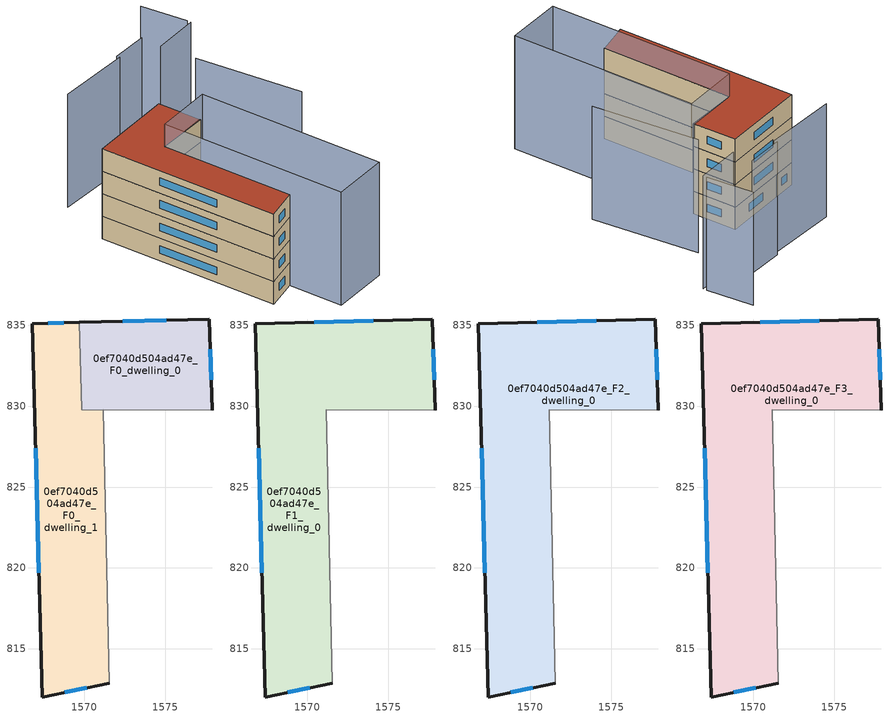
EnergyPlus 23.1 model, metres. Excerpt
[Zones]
0ef7040d504ad47e_F0_dwelling_0
 floor ground (EU_floor_Construction): 1577.72,835.4 1577.9,829.77 1569.83,829.77 1569.69,835.2 z0
 wall outside (EU_wall_Construction): 1577.9,829.77 1577.72,835.4 1569.7,835.2 z0:3
 wall to 0ef7040d504ad47e_F0_dwelling_1 (EU_wall_Construction): 1569.69,835.2 1569.83,829.77 1577.9,829.77 z0:3
 window (EU_Window_Construction): 1575.05,835.33 1572.37,835.26 / 1577.84,831.65 1577.78,833.52 z1:2
0ef7040d504ad47e_F0_dwelling_1
 floor ground (EU_floor_Construction): 1577.9,829.77 1571.16,829.77 1571.53,812.86 1567.38,812.01 1566.78,835.12 1569.69,835.2 1569.83,829.77 z0
 wall outside (EU_wall_Construction): 1569.69,835.2 1566.78,835.12 1567.38,812.01 1571.53,812.86 z0:3
 wall adiabatic (EU_wall_Construction): 1571.53,812.86 1571.16,829.77 1577.9,829.77 z0:3
 window (EU_Window_Construction): 1568.72,835.17 1567.75,835.15 / 1568.77,812.3 1570.15,812.58 / 1566.98,827.42 1567.18,819.71 z1:2
0ef7040d504ad47e_F1_dwelling_0
 floor to 0ef7040d504ad47e_F0_dwelling_0 (EU_floor_Construction): 1577.72,835.4 1577.9,829.77 1569.83,829.77 1569.7,835.2 z3
 floor to 0ef7040d504ad47e_F0_dwelling_1 (EU_floor_Construction): 1577.9,829.77 1571.16,829.77 1571.53,812.86 1567.38,812.01 1566.78,835.12 1569.69,835.2 1569.83,829.77 z3
 wall outside (EU_wall_Construction): 1577.9,829.77 1577.72,835.4 1566.78,835.12 1567.38,812.01 1571.53,812.86 z3:6
 wall adiabatic (EU_wall_Construction): 1571.53,812.86 1571.16,829.77 1577.9,829.77 z3:6
 window (EU_Window_Construction): 1568.77,812.3 1570.15,812.58 / 1566.98,827.42 1567.18,819.71 / 1574.08,835.31 1570.43,835.22 / 1577.84,831.65 1577.78,833.52 z4:5
0ef7040d504ad47e_F2_dwelling_0
 floor to 0ef7040d504ad47e_F1_dwelling_0 (EU_floor_Construction): 1577.72,835.4 1577.9,829.77 1571.16,829.77 1571.53,812.86 1567.38,812.01 1566.78,835.12 z6
 wall outside (EU_wall_Construction): 1577.9,829.77 1577.72,835.4 1566.78,835.12 1567.38,812.01 1571.53,812.86 z6:9
 wall adiabatic (EU_wall_Construction): 1571.53,812.86 1571.16,829.77 1577.9,829.77 z6:9
 window (EU_Window_Construction): 1568.77,812.3 1570.15,812.58 / 1566.98,827.42 1567.18,819.71 / 1574.08,835.31 1570.43,835.22 / 1577.84,831.65 1577.78,833.52 z7:8
0ef7040d504ad47e_F3_dwelling_0
 floor to 0ef7040d504ad47e_F2_dwelling_0 (EU_floor_Construction): 1577.72,835.4 1577.9,829.77 1571.16,829.77 1571.53,812.86 1567.38,812.01 1566.78,835.12 z9
 wall outside (EU_wall_Construction): 1577.9,829.77 1577.72,835.4 1566.78,835.12 1567.38,812.01 1571.53,812.86 z9:12
 wall adiabatic (EU_wall_Construction): 1571.53,812.86 1571.16,829.77 1577.9,829.77 z9:12
 window (EU_Window_Construction): 1568.77,812.3 1570.15,812.58 / 1566.98,827.42 1567.18,819.71 / 1574.08,835.31 1570.43,835.22 / 1577.84,831.65 1577.78,833.52 z10:11
 roof outside (EU_roof_Construction): 1571.53,812.86 1571.16,829.77 1577.9,829.77 1577.72,835.4 1566.78,835.12 1567.38,812.01 z12
shading: 1585.38,821.36 1583.87,834.76 / 1589.41,840.01 1588.77,845.92 / 1589.42,839.5 1583.57,839.39 / 1583.72,842.07 1579.06,842.09 / 1579.05,841.71 1569.67,841.98 / 1578.47,829.94 1579.01,806.05 / 1579.01,806.05 1571.69,805.89 / 1571.69,805.89 1571.15,829.77 / 1571.15,829.77 1578.47,829.94 z0:15
[Building]
EU S2 Campaign: North Axis=0; Terrain=City; Solar Distribution=FullExterior
[Site:Location]
Bologna: Latitude=44.5; Longitude=11.25; Time Zone=1; Elevation=37
[SizingPeriod:WeatherFileDays]
AnnualSizingPeriod: Begin Month=1; Begin Day of Month=1; End Month=12; End Day of Month=31; Day of Week for Start Day=Monday; Use Weather File Daylight Saving Period=No; Use Weather File Rain and Snow Indicators=No
[MATERIAL]
EU_InternalMass_Material: Roughness=MediumRough; Thickness=0.1; Conductivity=1; Density=1800; Specific Heat=900; Thermal Absorptance=0.9; Solar Absorptance=0.7; Visible Absorptance=0.7
[MATERIAL:NOMASS] Roughness=MediumRough; Thermal Absorptance=0.9; Solar Absorptance=0.7; Visible Absorptance=0.7
Name | Thermal Resistance
EU_wall_NoMass | 0.937881
EU_roof_NoMass | 0.548572
EU_floor_NoMass | 0.71348
[WINDOWMATERIAL:SIMPLEGLAZINGSYSTEM]
EU_Window_SimpleGlazing: UFactor=4.25633; Solar Heat Gain Coefficient=0.85; Visible Transmittance=0.85
[CONSTRUCTION]
EU_wall_Construction: EU_wall_NoMass
EU_roof_Construction: EU_roof_NoMass
EU_floor_Construction: EU_floor_NoMass
EU_InternalMass_Construction: EU_InternalMass_Material
EU_Window_Construction: EU_Window_SimpleGlazing
[ZONE] Type=1; Multiplier=1; Ceiling Height=autocalculate; Floor Area=autocalculate; Part of Total Floor Area=Yes
Name | Volume
0ef7040d504ad47e_F0_dwelling_0 | 133.491
0ef7040d504ad47e_F1_dwelling_0 | 399.102
0ef7040d504ad47e_F2_dwelling_0; 0ef7040d504ad47e_F3_dwelling_0 | 399.11
0ef7040d504ad47e_F0_dwelling_1 | 265.611
[INTERNALMASS] Construction=EU_InternalMass_Construction
Name | Zone or ZoneList | Surface Area
0ef7040d504ad47e_F0_dwelling_0_EU_InternalMass | 0ef7040d504ad47e_F0_dwelling_0 | 44.4967
0ef7040d504ad47e_F0_dwelling_1_EU_InternalMass | 0ef7040d504ad47e_F0_dwelling_1 | 88.5375
0ef7040d504ad47e_F1_dwelling_0_EU_InternalMass | 0ef7040d504ad47e_F1_dwelling_0 | 133.036
0ef7040d504ad47e_F2_dwelling_0_EU_InternalMass | 0ef7040d504ad47e_F2_dwelling_0 | 133.036
0ef7040d504ad47e_F3_dwelling_0_EU_InternalMass | 0ef7040d504ad47e_F3_dwelling_0 | 133.036
[OTHEREQUIPMENT] Fuel Type=Electricity; Design Level Calculation Method=Watts/Area; Power per Zone Floor Area=1; Fraction Latent=0; Fraction Radiant=0; Fraction Lost=0; Carbon Dioxide Generation Rate=0; EndUse Subcategory=EU_Step8_InternalGains
Name | Zone or ZoneList or Space or SpaceList | Schedule
EU_Step8_InternalGain_0ef7040d504ad47e_F0_dwelling_0_f000 | 0ef7040d504ad47e_F0_dwelling_0 | EU_Step8_GainSchedule_0ef7040d504ad47e_F0_dwelling_0_f000
EU_Step8_InternalGain_0ef7040d504ad47e_F0_dwelling_1_f000 | 0ef7040d504ad47e_F0_dwelling_1 | EU_Step8_GainSchedule_0ef7040d504ad47e_F0_dwelling_1_f000
EU_Step8_InternalGain_0ef7040d504ad47e_F1_dwelling_0_f000 | 0ef7040d504ad47e_F1_dwelling_0 | EU_Step8_GainSchedule_0ef7040d504ad47e_F1_dwelling_0_f000
EU_Step8_InternalGain_0ef7040d504ad47e_F2_dwelling_0_f000 | 0ef7040d504ad47e_F2_dwelling_0 | EU_Step8_GainSchedule_0ef7040d504ad47e_F2_dwelling_0_f000
EU_Step8_InternalGain_0ef7040d504ad47e_F3_dwelling_0_f000 | 0ef7040d504ad47e_F3_dwelling_0 | EU_Step8_GainSchedule_0ef7040d504ad47e_F3_dwelling_0_f000
[ZONEVENTILATION:DESIGNFLOWRATE] Schedule=EU_AlwaysOn; Design Flow Rate Calculation Method=AirChanges/Hour; Air Changes per Hour=0.687892; Ventilation Type=Natural; Fan Pressure Rise=0; Fan Total Efficiency=1; Constant Term Coefficient=1; Temperature Term Coefficient=0; Velocity Term Coefficient=0; Velocity Squared Term Coefficient=0; Minimum Indoor Temperature=-100; Maximum Indoor Temperature=100; Delta Temperature=-100; Minimum Outdoor Temperature=-100; Maximum Outdoor Temperature=100; Maximum Wind Speed=40
Name | Zone or ZoneList or Space or SpaceList
EU_ConstantAir_0ef7040d504ad47e_F0_dwelling_0 | 0ef7040d504ad47e_F0_dwelling_0
EU_ConstantAir_0ef7040d504ad47e_F0_dwelling_1 | 0ef7040d504ad47e_F0_dwelling_1
EU_ConstantAir_0ef7040d504ad47e_F1_dwelling_0 | 0ef7040d504ad47e_F1_dwelling_0
EU_ConstantAir_0ef7040d504ad47e_F2_dwelling_0 | 0ef7040d504ad47e_F2_dwelling_0
EU_ConstantAir_0ef7040d504ad47e_F3_dwelling_0 | 0ef7040d504ad47e_F3_dwelling_0
[HVACTEMPLATE:THERMOSTAT] Constant Heating Setpoint=20; Constant Cooling Setpoint=50
EU_HeatOnly_0ef7040d504ad47e_F0_dwelling_0; EU_HeatOnly_0ef7040d504ad47e_F0_dwelling_1; EU_HeatOnly_0ef7040d504ad47e_F1_dwelling_0; EU_HeatOnly_0ef7040d504ad47e_F2_dwelling_0; EU_HeatOnly_0ef7040d504ad47e_F3_dwelling_0
[HVACTEMPLATE:ZONE:IDEALLOADSAIRSYSTEM] System Availability Schedule=EU_AlwaysOn; Maximum Heating Supply Air Temperature=50; Minimum Cooling Supply Air Temperature=13; Maximum Heating Supply Air Humidity Ratio=0.0156; Minimum Cooling Supply Air Humidity Ratio=0.0077; Heating Limit=NoLimit; Cooling Limit=NoLimit; Heating Availability Schedule=EU_AlwaysOn; Cooling Availability Schedule=EU_CoolingOff; Dehumidification Control Type=ConstantSensibleHeatRatio; Cooling Sensible Heat Ratio=0.7; Dehumidification Setpoint=60; Humidification Control Type=None; Humidification Setpoint=30; Outdoor Air Method=None; Outdoor Air Flow Rate per Person=0.00944; Outdoor Air Flow Rate per Zone Floor Area=0; Outdoor Air Flow Rate per Zone=0; Demand Controlled Ventilation Type=None; Outdoor Air Economizer Type=NoEconomizer; Heat Recovery Type=None; Sensible Heat Recovery Effectiveness=0.7; Latent Heat Recovery Effectiveness=0.65
Name | Template Thermostat
0ef7040d504ad47e_F0_dwelling_0 | EU_HeatOnly_0ef7040d504ad47e_F0_dwelling_0
0ef7040d504ad47e_F0_dwelling_1 | EU_HeatOnly_0ef7040d504ad47e_F0_dwelling_1
0ef7040d504ad47e_F1_dwelling_0 | EU_HeatOnly_0ef7040d504ad47e_F1_dwelling_0
0ef7040d504ad47e_F2_dwelling_0 | EU_HeatOnly_0ef7040d504ad47e_F2_dwelling_0
0ef7040d504ad47e_F3_dwelling_0 | EU_HeatOnly_0ef7040d504ad47e_F3_dwelling_0
[SIZING:ZONE] Zone Cooling Design Supply Air Temperature Input Method=SupplyAirTemperature; Zone Cooling Design Supply Air Temperature=13; Zone Heating Design Supply Air Temperature Input Method=SupplyAirTemperature; Zone Heating Design Supply Air Temperature=50; Zone Cooling Design Supply Air Humidity Ratio=0.008; Zone Heating Design Supply Air Humidity Ratio=0.008; Cooling Design Air Flow Method=DesignDay; Cooling Design Air Flow Rate=0; Cooling Minimum Air Flow per Zone Floor Area=0.000762; Cooling Minimum Air Flow=0; Cooling Minimum Air Flow Fraction=0.2; Heating Design Air Flow Method=DesignDay; Heating Design Air Flow Rate=0; Heating Maximum Air Flow per Zone Floor Area=0.002032; Heating Maximum Air Flow=0.141576; Heating Maximum Air Flow Fraction=0.3; Account for Dedicated Outdoor Air System=No; Dedicated Outdoor Air System Control Strategy=NeutralSupplyAir; Dedicated Outdoor Air Low Setpoint Temperature for Design=autosize; Dedicated Outdoor Air High Setpoint Temperature for Design=autosize; Zone Load Sizing Method=Sensible Load Only No Latent Load; Zone Latent Cooling Design Supply Air Humidity Ratio Input Method=HumidityRatioDifference; Zone Cooling Design Supply Air Humidity Ratio Difference=0.005; Zone Latent Heating Design Supply Air Humidity Ratio Input Method=HumidityRatioDifference; Zone Humidification Design Supply Air Humidity Ratio Difference=0.005
0ef7040d504ad47e_F0_dwelling_0; 0ef7040d504ad47e_F0_dwelling_1; 0ef7040d504ad47e_F1_dwelling_0; 0ef7040d504ad47e_F2_dwelling_0; 0ef7040d504ad47e_F3_dwelling_0
[SCHEDULE:CONSTANT]
Name | Hourly Value
EU_AlwaysOn | 1
EU_CoolingOff | 0
[SCHEDULE:FILE] Column Number=1; Rows to Skip at Top=0; Number of Hours of Data=8760; Column Separator=Comma; Interpolate to Timestep=No; Minutes per Item=60; Adjust Schedule for Daylight Savings=Yes
Name | File
EU_Step8_GainSchedule_0ef7040d504ad47e_F0_dwelling_0_f000 | ../../schedules/0ef7040d504ad47e/0ef7040d504ad47e_F0_dwelling_0_f000_gain.csv
EU_Step8_GainSchedule_0ef7040d504ad47e_F0_dwelling_1_f000 | ../../schedules/0ef7040d504ad47e/0ef7040d504ad47e_F0_dwelling_1_f000_gain.csv
EU_Step8_GainSchedule_0ef7040d504ad47e_F1_dwelling_0_f000 | ../../schedules/0ef7040d504ad47e/0ef7040d504ad47e_F1_dwelling_0_f000_gain.csv
EU_Step8_GainSchedule_0ef7040d504ad47e_F2_dwelling_0_f000 | ../../schedules/0ef7040d504ad47e/0ef7040d504ad47e_F2_dwelling_0_f000_gain.csv
EU_Step8_GainSchedule_0ef7040d504ad47e_F3_dwelling_0_f000 | ../../schedules/0ef7040d504ad47e/0ef7040d504ad47e_F3_dwelling_0_f000_gain.csv
